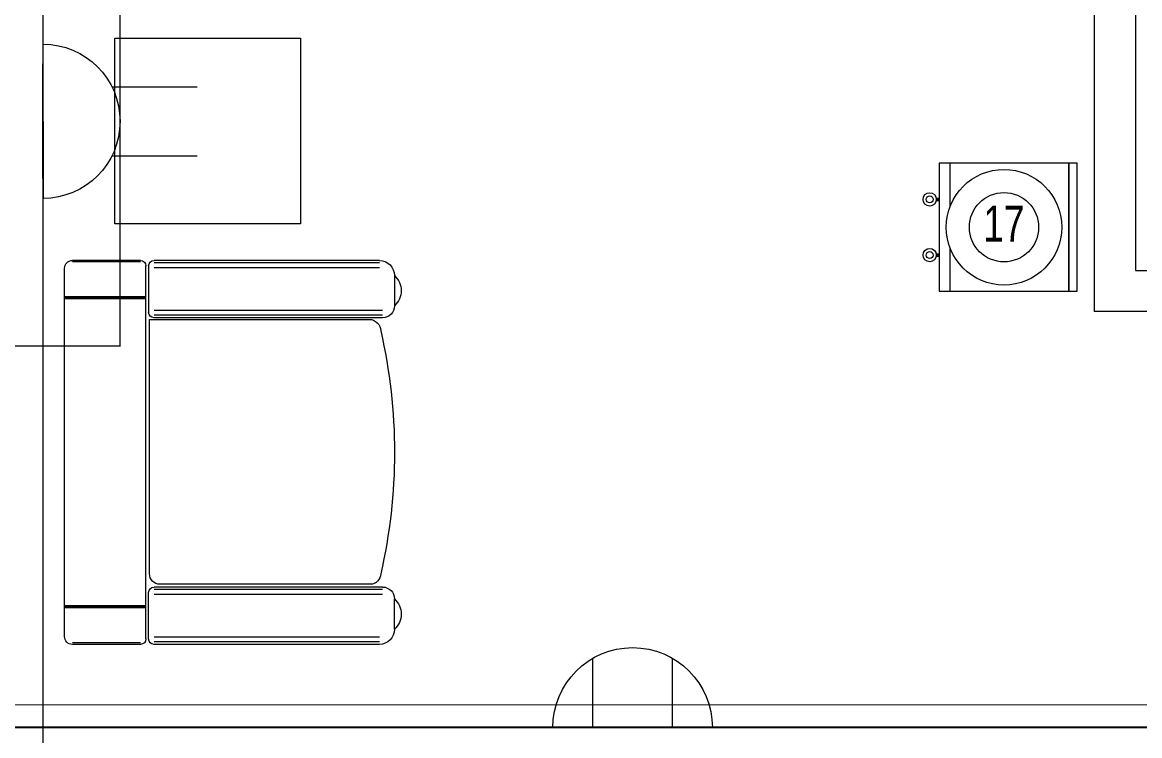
# Model space of a CAD drawing. Header units: metres. Extents: x 75097 to 220695, y -1557923 to -1361206.
# Drawn here: x 131292 to 134001, y -1411508 to -1409780 of the extents above; entities that cross this region are included whole.
import ezdxf

# ---------------------------------------------------------------- set-up
doc = ezdxf.new("R2010")
doc.units = ezdxf.units.M
doc.layers.get('0').update_dxf_attribs({"lineweight": 0})
doc.layers.add('A-100 - Copy$0$axes', color=8, linetype='Continuous')
doc.layers.add('PD-VENT', color=8, linetype='Continuous')
for name, color, linetype, lineweight in [('A-100 - Copy$0$Medical Equipment and Furniture', 8, 'Continuous', 0), ('A-100 - Copy$0$Medical Equipment and Furniture1', 8, 'Continuous', 5), ('A-100 - Copy$0$Walls', 8, 'Continuous', 0)]:
    doc.layers.add(name, color=color, linetype=linetype, lineweight=lineweight)
doc.layers.add('E-POWR', color=7, linetype='Continuous', lineweight=9, true_color=0x4e7e3e)
doc.layers.add('E-PW', color=7, linetype='Continuous', lineweight=9, true_color=0x4e7e3e)
doc.styles.add('A-100 - Copy$0$X3G_ENTITY_257CFD', font='swisscl.ttf', dxfattribs={"height": 200})

# ---------------------------------------------------------------- blocks, each defined once
blk = doc.blocks.new('GI-041_dwg_E-SKT2-3902840-GI-041')
at = {"layer": 'E-POWR'}
blk.add_line((0.1982, 0), (-0.1982, 0), dxfattribs=at)
at = {"layer": 'E-PW'}
for p, q in [((-0.0879, 0.1765), (-0.0879, 0.3944)), ((0.0878, 0.1766), (0.0878, 0.3944)), ((-0.1466, 0), (0.1466, 0))]:
    blk.add_line(p, q, dxfattribs=at)
blk.add_arc((0, 0), 0.1972, 0.0142, 180.0142, dxfattribs=at)
blk = doc.blocks.new('WALL OUTLET')
at = {"layer": 'E-POWR', "extrusion": (9.94399e-05, 4.90741e-07, 1)}
blk.add_line((-193.4, 0, 0), (193.4, 0, 0), dxfattribs=at)
blk.add_line((-193.4, 0, 0), (193.4, 0, 0), dxfattribs=at)
at = {"layer": 'E-POWR', "extrusion": (9.94399e-05, 4.90741e-07, 1), "elevation": 0}
for points in [[(-96.7, 0), (-96.7, 167.5)], [(96.7, 0), (96.7, 167.5)]]:
    blk.add_lwpolyline(points, dxfattribs=at)
at = {"layer": 'E-POWR', "extrusion": (9.94399e-05, 4.90741e-07, 1)}
blk.add_arc((0, 0, 0), 193.4, 359.9963, 179.9963, dxfattribs=at)
blk = doc.blocks.new('A-100 - Copy$0$WATER DISPENSER1')
at = {"layer": 'A-100 - Copy$0$Medical Equipment and Furniture1'}
for p, q in [((39.296, -0.3448), (39.1904, -0.3448)), ((39.5004, -0.3448), (39.3949, -0.3448))]:
    blk.add_line(p, q, dxfattribs=at)
blk.add_lwpolyline([(39.5004, -0.6333), (39.5004, -0.3183), (39.1904, -0.3183), (39.1904, -0.6333), (39.5004, -0.6333)], dxfattribs=at)
for points in [[(39.2749, -0.3183), (39.278, -0.3183), (39.278, -0.3118), (39.2749, -0.3118)], [(39.281, -0.3183), (39.278, -0.3183), (39.278, -0.3118), (39.281, -0.3118)], [(39.4098, -0.3183), (39.4129, -0.3183), (39.4129, -0.3118), (39.4098, -0.3118)], [(39.416, -0.3183), (39.4129, -0.3183), (39.4129, -0.3118), (39.416, -0.3118)], [(39.5004, -0.6333), (39.1904, -0.6333), (39.1904, -0.6529), (39.5004, -0.6529)]]:
    blk.add_lwpolyline(points, close=True, dxfattribs=at)
for centre, radius in [((39.278, -0.2956), 0.0161), ((39.278, -0.2956), 0.00834), ((39.4129, -0.2956), 0.0161), ((39.4129, -0.2956), 0.00834), ((39.3454, -0.4758), 0.14), ((39.3454, -0.4758), 0.084)]:
    blk.add_circle(centre, radius, dxfattribs=at)
blk = doc.blocks.new('A-100 - Copy$0$single seat')
at = {"layer": 'A-100 - Copy$0$Medical Equipment and Furniture1'}
for p, q in [((-972558.1, -381684), (-972723.2, -381684)), ((-972558.1, -381687.4), (-972723.2, -381687.4)), ((-972544.8, -381697.3), (-972544.8, -382601.1)), ((-972538.5, -381697.3), (-972538.5, -381809.5)), ((-971978.9, -381684), (-972525.2, -381684)), ((-971978.9, -381689.9), (-972525.2, -381689.9)), ((-972742.2, -381703.1), (-972742.2, -382595.5)), ((-971978.9, -381701.7), (-972525.2, -381701.7)), ((-971942.2, -381720.6), (-971942.2, -381794)), ((-972544.8, -381772.1), (-972742.2, -381772.1)), ((-972544.8, -381774.6), (-972742.2, -381774.6)), ((-972544.8, -381777.1), (-972742.2, -381777.1)), ((-971971, -381805.1), (-972525.2, -381805.1)), ((-971971, -381816.9), (-972525.2, -381816.9)), ((-971971, -381822.8), (-972525.2, -381822.8)), ((-972001, -381829.5), (-972511, -381829.5)), ((-972536.4, -381854.9), (-972536.4, -382471.4)), ((-972536.4, -382471.4), (-972003.7, -382471.4)), ((-971971, -382475.4), (-972525.2, -382475.4)), ((-971971, -382481.3), (-972525.2, -382481.3)), ((-972538.5, -382600.9), (-972538.5, -382488.7)), ((-971971, -382493.1), (-972525.2, -382493.1)), ((-971942.2, -382577.6), (-971942.2, -382504.2)), ((-972544.8, -382521), (-972742.2, -382521)), ((-972544.8, -382523.6), (-972742.2, -382523.6)), ((-972544.8, -382526.1), (-972742.2, -382526.1)), ((-972558.1, -382610.8), (-972723.2, -382610.8)), ((-972558.1, -382614.2), (-972723.2, -382614.2)), ((-971978.9, -382596.4), (-972525.2, -382596.4)), ((-971978.9, -382608.3), (-972525.2, -382608.3)), ((-971978.9, -382614.2), (-972525.2, -382614.2))]:
    blk.add_line(p, q, dxfattribs=at)
for centre, radius, start, end in [((-972723.2, -381703.1), 19.1, 90, 180), ((-972558.1, -381697.3), 13.3, 0, 90), ((-972525.2, -381697.3), 13.3, 90, 180), ((-971978.9, -381720.6), 36.6, 0, 90), ((-971976, -381757.3), 49.9, 312.6462, 47.3538), ((-971971, -381794), 28.8, 270, 0), ((-972525.2, -381809.5), 13.3, 180, 270), ((-972511, -381854.9), 25.3, 90, 180), ((-972001, -381854.9), 25.3, 0, 90), ((-973252.2, -382149.1), 1310, 347.0217, 12.9783), ((-972003.7, -382443.3), 28.1, 270, 0), ((-972525.2, -382488.7), 13.3, 90, 180), ((-971971, -382504.2), 28.8, 0, 90), ((-971976, -382540.9), 49.9, 312.6462, 47.3538), ((-971978.9, -382577.6), 36.6, 270, 0), ((-972723.2, -382595.1), 19.1, 180, 270), ((-972558.1, -382600.9), 13.3, 270, 0), ((-972525.2, -382600.9), 13.3, 180, 270)]:
    blk.add_arc(centre, radius, start, end, dxfattribs=at)
blk = doc.blocks.new('A-100 - Copy')
at = {"layer": 'A-100 - Copy$0$axes'}
blk.add_line((178940.3, -1411488.2, 2.4), (95846.6, -1411488.2, 2.4), dxfattribs=at)
at = {"layer": 'A-100 - Copy$0$Medical Equipment and Furniture', "elevation": 0}
blk.add_lwpolyline([(131515.9, -1410268), (131515.9, -1409818), (131965.9, -1409818), (131965.9, -1410268)], close=True, dxfattribs=at)
at = {"layer": 'A-100 - Copy$0$Walls'}
for p, q in [((133990.9, -1407080.6, 0), (133990.9, -1410380.6, 0)), ((131341.7, -1407230.6, 0), (131341.7, -1411527.7, 0)), ((133890.9, -1407230.6, 0), (133890.9, -1410480.6, 0)), ((133990.9, -1410380.6, 0), (135190.9, -1410380.6, 0)), ((135190.9, -1410480.6, 0), (133890.9, -1410480.6, 0))]:
    blk.add_line(p, q, dxfattribs=at)
at = {"layer": 'A-100 - Copy$0$Medical Equipment and Furniture', "xscale": 1000.000000000003, "yscale": 1000.000000000003, "zscale": 1000.000000000003, "rotation": 90}
blk.add_blockref('A-100 - Copy$0$WATER DISPENSER1', (133196.1, -1449621.5, 0), dxfattribs=at)
at = {"layer": 'A-100 - Copy$0$Medical Equipment and Furniture', "xscale": -1, "rotation": 180}
blk.add_blockref('A-100 - Copy$0$single seat', (1104136.2, -1792970.8, 0), dxfattribs=at)
at = {"layer": 'A-100 - Copy$0$Medical Equipment and Furniture', "insert": (133671.6, -1410223.8, 0), "char_height": 87.47, "attachment_point": 2, "style": 'A-100 - Copy$0$X3G_ENTITY_257CFD'}
blk.add_mtext('17', dxfattribs=at)

msp = doc.modelspace()

# ---------------------------------------------------------------- linework, layer by layer
at = {"layer": 'E-POWR', "const_width": 3}
msp.add_lwpolyline([(129697, -1407415.2), (134998.6, -1407415.2), (134998.6, -1411433.3), (131055.1, -1411433.3), (131055.1, -1410563.8), (131528.5, -1410563.8), (131528.5, -1409547.4), (131054.8, -1409547.4), (131054.8, -1409860.5)], dxfattribs=at)

# ---------------------------------------------------------------- block references
at = {"layer": 'E-POWR', "color": 85, "extrusion": (0, 0, -1), "xscale": 947.6469886575187, "yscale": 947.6469886575187, "zscale": -947.6469886575189, "rotation": 89.99277500243025}
msp.add_blockref('GI-041_dwg_E-SKT2-3902840-GI-041', (-131341.7, -1410019.5, 0), dxfattribs=at)
at = {"layer": 'PD-VENT', "color": 85, "xscale": -1, "rotation": 359.9816343017128}
msp.add_blockref('WALL OUTLET', (132771.4, -1411488.2, 0), dxfattribs=at)

# ---------------------------------------------------------------- next in the draw order: block references
msp.add_blockref('A-100 - Copy', (0, 0))

doc.saveas('drawing.dxf')
